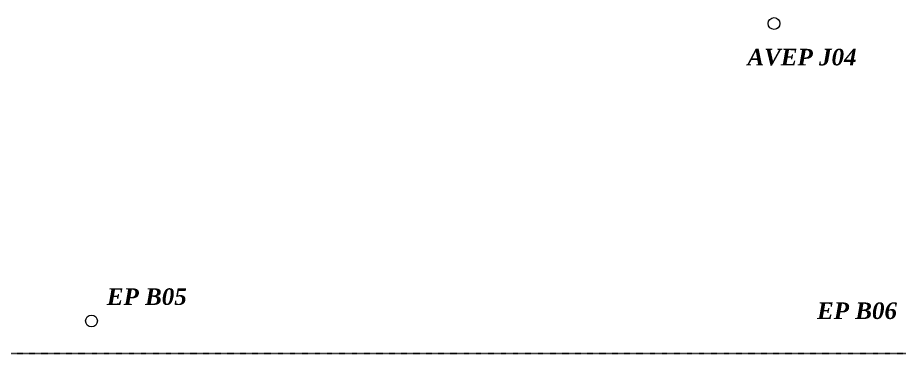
# Model space of a CAD drawing. Header units: centimetres. Extents: x 2191 to 12545, y -680 to 18662.
# Drawn here: x 7672 to 8416, y 4901 to 5185 of the extents above; entities that cross this region are included whole.
import ezdxf

# ---------------------------------------------------------------- set-up
doc = ezdxf.new("R2010")
doc.units = ezdxf.units.CM
doc.linetypes.add('Style de ligne -1', pattern=[0.41664, 0.20828, -0.20836])
doc.layers.add('C ANNOTATIONS-axes horizontaux', color=252, linetype='Style de ligne -1')
doc.layers.add('Général', color=252, linetype='Continuous')
doc.layers.add('w_.prlm-EAU-EPEXT', color=252, linetype='Continuous', lineweight=18)
doc.styles.add('Times New Roman (bold italic)', font='timesbi.ttf')

# ---------------------------------------------------------------- blocks, each defined once
blk = doc.blocks.new('B 70.w_.xi.epext')
at = {"layer": 'w_.prlm-EAU-EPEXT', "linetype": 'Continuous', "lineweight": 18}
blk.add_circle((0, 0), 5, dxfattribs=at)
blk = doc.blocks.new('B 70.Groupe-42-1')
at = {"layer": 'w_.prlm-EAU-EPEXT'}
for p in [(8310.64, 5180.18), (7734.23, 4928.77)]:
    blk.add_blockref('B 70.w_.xi.epext', p, dxfattribs=at)
at = {"layer": 'w_.prlm-EAU-EPEXT', "char_height": 13.989, "attachment_point": 1, "line_spacing_factor": 1.004802, "style": 'Times New Roman (bold italic)'}
for s, insert, width in [('AVEP J04', (8288.15, 5158.82), 127.276), ('EP B05', (7747.19, 4956.36), 86.1947), ('EP B06', (8346.94, 4944.45), 86.1947)]:
    blk.add_mtext(s, dxfattribs=dict(at, insert=insert, width=width))

msp = doc.modelspace()

# ---------------------------------------------------------------- linework, layer by layer
at = {"layer": 'C ANNOTATIONS-axes horizontaux'}
msp.add_line((12370.81, 4901.39), (2960.81, 4901.39), dxfattribs=at)
msp.add_line((12370.81, 4901.39), (2960.81, 4901.39), dxfattribs=at)

# ---------------------------------------------------------------- block references
at = {"layer": 'Général'}
msp.add_blockref('B 70.Groupe-42-1', (0, 0), dxfattribs=at)

doc.saveas('drawing.dxf')
